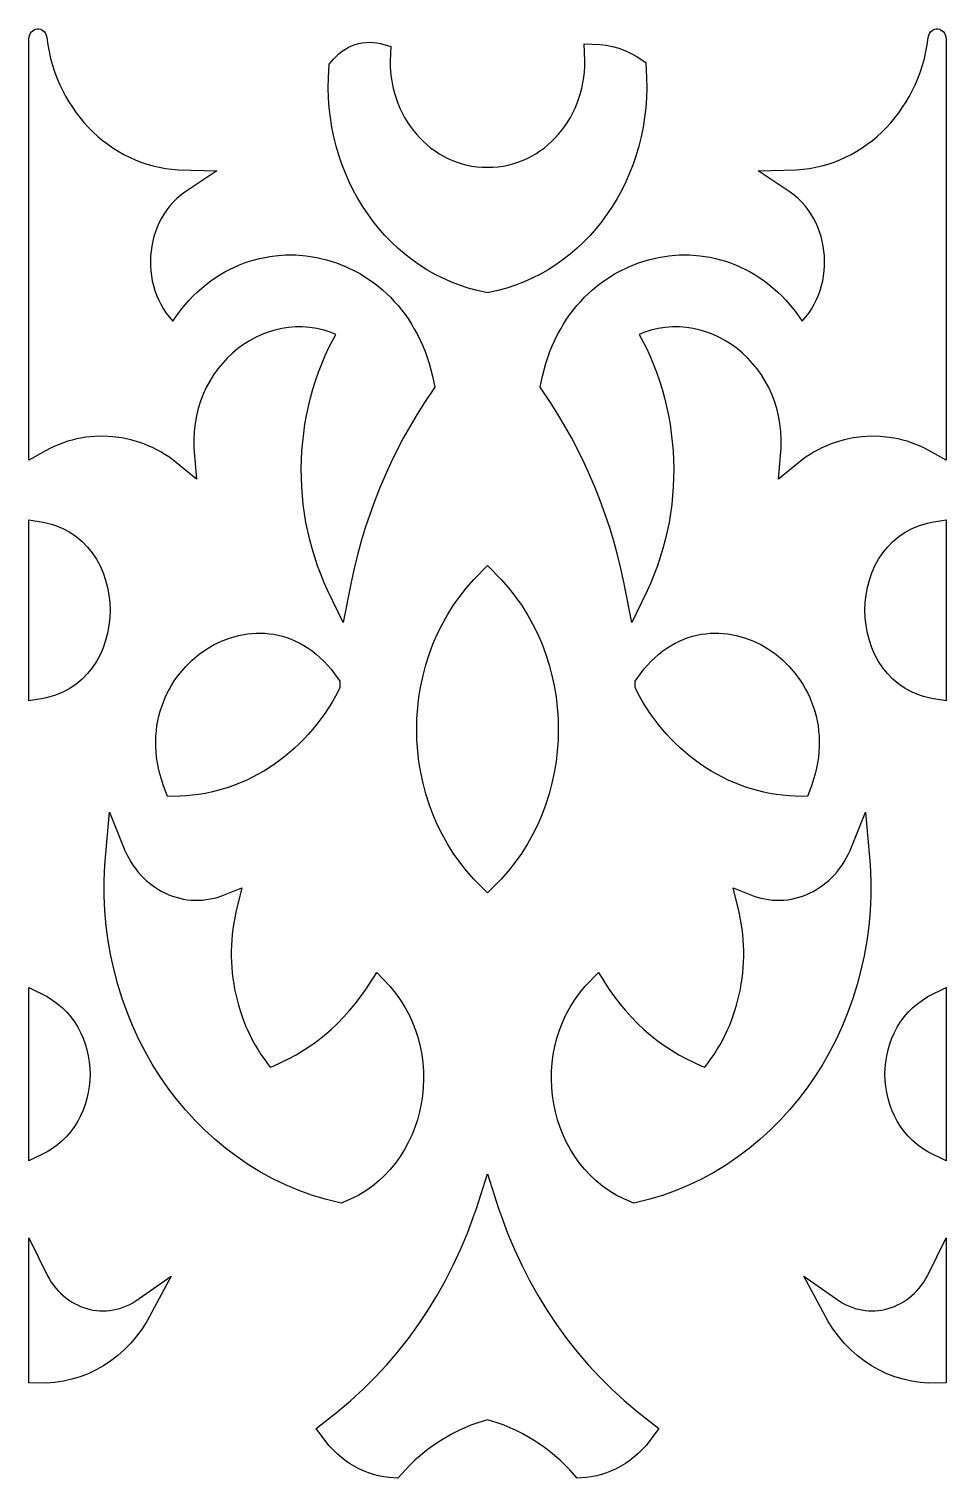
# Model space of a CAD drawing. Extents: x -355 to 355, y -278 to 278.
# Drawn here: x -295 to -235, y 21.4 to 116.2 of the extents above; entities that cross this region are included whole.
import ezdxf

# ---------------------------------------------------------------- set-up
doc = ezdxf.new("R2010")
doc.units = 0
doc.layers.add('LAYER_1', color=18, linetype='CONTINUOUS')

msp = doc.modelspace()

# ---------------------------------------------------------------- linework, layer by layer
at = {"layer": 'LAYER_1'}
for points in [[(-294.255, 116.176), (-294.158, 116.137), (-294.069, 116.079), (-293.991, 116.002), (-293.925, 115.905), (-293.873, 115.784), (-293.838, 115.63), (-293.77, 115.163), (-293.685, 114.712), (-293.581, 114.269), (-293.461, 113.834), (-293.323, 113.409), (-293.168, 112.993), (-292.998, 112.588), (-292.811, 112.192), (-292.61, 111.807), (-292.393, 111.434), (-292.162, 111.072), (-291.917, 110.722), (-291.659, 110.385), (-291.387, 110.061), (-291.103, 109.75), (-290.807, 109.453), (-290.499, 109.171), (-290.18, 108.904), (-289.85, 108.652), (-289.509, 108.415), (-289.159, 108.195), (-288.8, 107.992), (-288.432, 107.806), (-288.055, 107.638), (-287.671, 107.487), (-287.279, 107.356), (-286.88, 107.243), (-286.475, 107.15), (-286.063, 107.076), (-285.646, 107.023), (-285.223, 106.991), (-282.71, 106.927), (-284.804, 105.53), (-285.072, 105.324), (-285.324, 105.103), (-285.558, 104.87), (-285.775, 104.623), (-285.975, 104.365), (-286.158, 104.097), (-286.325, 103.819), (-286.474, 103.532), (-286.607, 103.236), (-286.722, 102.934), (-286.821, 102.626), (-286.902, 102.312), (-286.967, 101.995), (-287.014, 101.673), (-287.044, 101.35), (-287.056, 101.025), (-287.052, 100.7), (-287.03, 100.376), (-286.99, 100.053), (-286.933, 99.733), (-286.858, 99.416), (-286.766, 99.104), (-286.655, 98.797), (-286.527, 98.496), (-286.382, 98.202), (-286.218, 97.916), (-286.035, 97.638), (-285.835, 97.371), (-285.586, 97.079), (-285.279, 97.521), (-285.034, 97.846), (-284.781, 98.157), (-284.52, 98.453), (-284.252, 98.735), (-283.976, 99.002), (-283.694, 99.255), (-283.405, 99.494), (-283.109, 99.718), (-282.809, 99.928), (-282.503, 100.124), (-282.192, 100.306), (-281.877, 100.474), (-281.558, 100.628), (-281.235, 100.768), (-280.909, 100.894), (-280.579, 101.006), (-280.248, 101.105), (-279.914, 101.191), (-279.578, 101.262), (-279.241, 101.321), (-278.898, 101.367), (-278.224, 101.417), (-277.545, 101.416), (-276.868, 101.363), (-276.197, 101.259), (-275.534, 101.105), (-274.881, 100.9), (-274.242, 100.647), (-273.624, 100.346), (-273.315, 100.174), (-273.016, 99.992), (-272.723, 99.798), (-272.435, 99.592), (-272.154, 99.374), (-271.879, 99.145), (-271.611, 98.903), (-271.35, 98.65), (-271.098, 98.384), (-270.853, 98.108), (-270.617, 97.819), (-270.391, 97.52), (-270.173, 97.208), (-269.965, 96.886), (-269.767, 96.552), (-269.58, 96.208), (-269.404, 95.852), (-269.239, 95.485), (-269.086, 95.108), (-268.944, 94.72), (-268.816, 94.322), (-268.7, 93.914), (-268.597, 93.495), (-268.446, 92.769), (-269.124, 91.76), (-269.606, 90.998), (-270.068, 90.222), (-270.509, 89.433), (-270.929, 88.631), (-271.328, 87.816), (-271.706, 86.99), (-272.061, 86.153), (-272.395, 85.305), (-272.707, 84.447), (-272.997, 83.58), (-273.264, 82.703), (-273.509, 81.817), (-273.73, 80.923), (-273.929, 80.022), (-274.437, 77.39), (-275.443, 79.444), (-275.686, 79.985), (-275.911, 80.533), (-276.118, 81.087), (-276.306, 81.647), (-276.476, 82.212), (-276.628, 82.781), (-276.761, 83.354), (-276.876, 83.931), (-276.973, 84.51), (-277.052, 85.092), (-277.112, 85.676), (-277.154, 86.261), (-277.178, 86.847), (-277.184, 87.433), (-277.172, 88.019), (-277.142, 88.604), (-277.093, 89.188), (-277.027, 89.77), (-276.942, 90.35), (-276.839, 90.926), (-276.719, 91.499), (-276.58, 92.068), (-276.423, 92.633), (-276.249, 93.193), (-276.056, 93.747), (-275.846, 94.295), (-275.618, 94.836), (-275.372, 95.37), (-275.108, 95.896), (-274.928, 96.226), (-275.228, 96.346), (-275.697, 96.494), (-276.165, 96.602), (-276.632, 96.674), (-277.096, 96.709), (-277.557, 96.71), (-278.013, 96.676), (-278.463, 96.608), (-278.906, 96.509), (-279.341, 96.378), (-279.765, 96.217), (-280.178, 96.027), (-280.579, 95.808), (-280.966, 95.563), (-281.337, 95.291), (-281.692, 94.994), (-282.029, 94.674), (-282.346, 94.33), (-282.644, 93.965), (-282.919, 93.579), (-283.171, 93.174), (-283.399, 92.75), (-283.602, 92.309), (-283.778, 91.851), (-283.926, 91.378), (-284.046, 90.89), (-284.135, 90.388), (-284.193, 89.873), (-284.218, 89.344), (-284.209, 88.804), (-284.046, 86.764), (-285.341, 87.833), (-285.592, 88.025), (-285.849, 88.206), (-286.109, 88.376), (-286.375, 88.534), (-286.644, 88.681), (-286.917, 88.817), (-287.194, 88.942), (-287.475, 89.056), (-287.753, 89.156), (-288.333, 89.328), (-288.916, 89.453), (-289.505, 89.532), (-290.097, 89.565), (-290.691, 89.552), (-291.284, 89.492), (-291.879, 89.384), (-292.166, 89.314), (-292.457, 89.231), (-292.746, 89.137), (-293.032, 89.03), (-293.316, 88.912), (-293.597, 88.782), (-293.875, 88.64), (-295, 88.008), (-295, 115.52), (-294.987, 115.679), (-294.954, 115.808), (-294.902, 115.916), (-294.836, 116.007), (-294.756, 116.081), (-294.665, 116.137), (-294.567, 116.175), (-294.463, 116.195), (-294.358, 116.195)], [(-235.538, 116.195), (-235.434, 116.175), (-235.335, 116.137), (-235.245, 116.081), (-235.165, 116.007), (-235.099, 115.916), (-235.047, 115.808), (-235.014, 115.679), (-235.001, 115.52), (-235.001, 88.008), (-236.126, 88.64), (-236.404, 88.782), (-236.685, 88.912), (-236.968, 89.03), (-237.255, 89.137), (-237.544, 89.231), (-237.834, 89.314), (-238.127, 89.385), (-238.421, 89.444), (-238.711, 89.491), (-239.309, 89.552), (-239.903, 89.565), (-240.496, 89.532), (-241.085, 89.453), (-241.668, 89.328), (-242.248, 89.156), (-242.526, 89.056), (-242.806, 88.942), (-243.083, 88.817), (-243.357, 88.681), (-243.626, 88.534), (-243.891, 88.376), (-244.152, 88.206), (-244.408, 88.025), (-244.659, 87.833), (-245.955, 86.764), (-245.791, 88.804), (-245.783, 89.344), (-245.808, 89.873), (-245.866, 90.388), (-245.955, 90.89), (-246.074, 91.378), (-246.223, 91.851), (-246.399, 92.309), (-246.601, 92.75), (-246.829, 93.174), (-247.082, 93.579), (-247.357, 93.965), (-247.654, 94.33), (-247.972, 94.674), (-248.309, 94.994), (-248.664, 95.291), (-249.035, 95.563), (-249.422, 95.808), (-249.823, 96.027), (-250.236, 96.217), (-250.66, 96.378), (-251.095, 96.509), (-251.537, 96.608), (-251.988, 96.676), (-252.444, 96.71), (-252.905, 96.709), (-253.369, 96.674), (-253.836, 96.602), (-254.304, 96.494), (-254.773, 96.346), (-255.072, 96.226), (-254.893, 95.896), (-254.629, 95.37), (-254.383, 94.836), (-254.155, 94.295), (-253.944, 93.747), (-253.752, 93.193), (-253.577, 92.633), (-253.421, 92.068), (-253.282, 91.499), (-253.161, 90.926), (-253.059, 90.35), (-252.974, 89.77), (-252.908, 89.188), (-252.859, 88.604), (-252.829, 88.019), (-252.817, 87.433), (-252.822, 86.847), (-252.846, 86.261), (-252.889, 85.676), (-252.949, 85.092), (-253.028, 84.51), (-253.125, 83.931), (-253.24, 83.354), (-253.373, 82.781), (-253.525, 82.212), (-253.695, 81.647), (-253.883, 81.087), (-254.09, 80.533), (-254.314, 79.985), (-254.558, 79.444), (-255.564, 77.39), (-256.072, 80.022), (-256.27, 80.923), (-256.492, 81.817), (-256.737, 82.703), (-257.004, 83.58), (-257.293, 84.447), (-257.605, 85.305), (-257.939, 86.153), (-258.295, 86.99), (-258.672, 87.816), (-259.071, 88.631), (-259.491, 89.433), (-259.932, 90.222), (-260.394, 90.998), (-260.877, 91.76), (-261.555, 92.769), (-261.404, 93.495), (-261.301, 93.914), (-261.185, 94.322), (-261.056, 94.72), (-260.915, 95.108), (-260.762, 95.485), (-260.597, 95.852), (-260.421, 96.208), (-260.233, 96.552), (-260.036, 96.886), (-259.828, 97.208), (-259.61, 97.52), (-259.383, 97.819), (-259.147, 98.108), (-258.903, 98.384), (-258.65, 98.65), (-258.39, 98.903), (-258.122, 99.145), (-257.847, 99.374), (-257.566, 99.592), (-257.278, 99.798), (-256.984, 99.992), (-256.685, 100.174), (-256.377, 100.346), (-255.759, 100.647), (-255.12, 100.9), (-254.467, 101.105), (-253.804, 101.259), (-253.132, 101.363), (-252.456, 101.416), (-251.777, 101.417), (-251.098, 101.366), (-250.428, 101.263), (-250.087, 101.191), (-249.753, 101.105), (-249.421, 101.006), (-249.092, 100.894), (-248.766, 100.768), (-248.443, 100.628), (-248.124, 100.474), (-247.809, 100.306), (-247.498, 100.124), (-247.192, 99.928), (-246.891, 99.718), (-246.596, 99.494), (-246.307, 99.255), (-246.025, 99.002), (-245.749, 98.735), (-245.48, 98.453), (-245.219, 98.157), (-244.966, 97.846), (-244.722, 97.521), (-244.415, 97.079), (-244.166, 97.371), (-243.965, 97.638), (-243.783, 97.916), (-243.619, 98.202), (-243.473, 98.496), (-243.345, 98.797), (-243.235, 99.104), (-243.143, 99.416), (-243.068, 99.733), (-243.011, 100.053), (-242.971, 100.376), (-242.949, 100.7), (-242.944, 101.025), (-242.957, 101.35), (-242.987, 101.673), (-243.034, 101.995), (-243.098, 102.312), (-243.18, 102.626), (-243.279, 102.934), (-243.394, 103.236), (-243.527, 103.532), (-243.676, 103.819), (-243.842, 104.097), (-244.026, 104.365), (-244.226, 104.623), (-244.443, 104.87), (-244.677, 105.103), (-244.928, 105.324), (-245.197, 105.53), (-247.29, 106.927), (-244.777, 106.991), (-244.355, 107.023), (-243.938, 107.076), (-243.526, 107.15), (-243.121, 107.243), (-242.722, 107.356), (-242.33, 107.487), (-241.945, 107.638), (-241.569, 107.806), (-241.201, 107.992), (-240.841, 108.195), (-240.491, 108.415), (-240.151, 108.652), (-239.821, 108.904), (-239.502, 109.171), (-239.194, 109.453), (-238.898, 109.75), (-238.614, 110.061), (-238.342, 110.385), (-238.083, 110.722), (-237.839, 111.072), (-237.608, 111.434), (-237.391, 111.807), (-237.189, 112.192), (-237.003, 112.588), (-236.832, 112.993), (-236.678, 113.409), (-236.54, 113.834), (-236.419, 114.269), (-236.316, 114.712), (-236.231, 115.163), (-236.163, 115.63), (-236.128, 115.784), (-236.076, 115.905), (-236.01, 116.002), (-235.932, 116.079), (-235.843, 116.137), (-235.746, 116.176), (-235.643, 116.195)], [(-272.482, 115.32), (-272.245, 115.291), (-272.007, 115.244), (-271.33, 115.05), (-271.364, 114.114), (-271.36, 113.746), (-271.338, 113.384), (-271.299, 113.027), (-271.243, 112.675), (-271.172, 112.33), (-271.084, 111.991), (-270.981, 111.66), (-270.863, 111.335), (-270.731, 111.019), (-270.584, 110.711), (-270.424, 110.412), (-270.25, 110.123), (-270.063, 109.844), (-269.865, 109.576), (-269.654, 109.318), (-269.431, 109.073), (-269.197, 108.839), (-268.953, 108.619), (-268.698, 108.411), (-268.434, 108.218), (-268.16, 108.039), (-267.878, 107.875), (-267.587, 107.726), (-267.288, 107.594), (-266.981, 107.478), (-266.668, 107.379), (-266.347, 107.297), (-266.021, 107.234), (-265.688, 107.189), (-265.35, 107.163), (-265, 107.157), (-264.651, 107.163), (-264.313, 107.189), (-263.98, 107.234), (-263.653, 107.297), (-263.333, 107.379), (-263.019, 107.478), (-262.713, 107.594), (-262.414, 107.726), (-262.123, 107.875), (-261.84, 108.039), (-261.567, 108.218), (-261.302, 108.411), (-261.048, 108.619), (-260.803, 108.839), (-260.57, 109.073), (-260.347, 109.318), (-260.136, 109.576), (-259.937, 109.844), (-259.751, 110.123), (-259.577, 110.412), (-259.417, 110.711), (-259.27, 111.019), (-259.138, 111.335), (-259.02, 111.66), (-258.917, 111.991), (-258.829, 112.33), (-258.757, 112.675), (-258.702, 113.027), (-258.663, 113.384), (-258.641, 113.746), (-258.636, 114.114), (-258.677, 115.227), (-257.647, 115.186), (-257.232, 115.136), (-256.821, 115.053), (-256.418, 114.939), (-256.023, 114.793), (-255.638, 114.615), (-255.264, 114.407), (-254.651, 114.003), (-254.591, 113), (-254.581, 112.341), (-254.599, 111.688), (-254.644, 111.041), (-254.718, 110.401), (-254.818, 109.77), (-254.944, 109.148), (-255.096, 108.536), (-255.273, 107.935), (-255.475, 107.345), (-255.7, 106.768), (-255.948, 106.204), (-256.22, 105.654), (-256.513, 105.12), (-256.828, 104.601), (-257.163, 104.098), (-257.519, 103.613), (-257.895, 103.146), (-258.29, 102.698), (-258.704, 102.27), (-259.135, 101.862), (-259.584, 101.476), (-260.05, 101.112), (-260.532, 100.771), (-261.03, 100.453), (-261.543, 100.161), (-262.071, 99.893), (-262.612, 99.652), (-263.167, 99.438), (-263.734, 99.252), (-264.314, 99.095), (-265, 98.946), (-265.687, 99.095), (-266.266, 99.252), (-266.834, 99.438), (-267.389, 99.652), (-267.93, 99.893), (-268.458, 100.161), (-268.971, 100.453), (-269.468, 100.771), (-269.951, 101.112), (-270.417, 101.476), (-270.866, 101.862), (-271.297, 102.27), (-271.711, 102.698), (-272.106, 103.146), (-272.481, 103.613), (-272.837, 104.098), (-273.173, 104.601), (-273.488, 105.12), (-273.781, 105.654), (-274.052, 106.204), (-274.301, 106.768), (-274.526, 107.345), (-274.728, 107.935), (-274.905, 108.536), (-275.057, 109.148), (-275.183, 109.77), (-275.283, 110.401), (-275.356, 111.041), (-275.402, 111.688), (-275.42, 112.341), (-275.409, 113), (-275.356, 113.887), (-275.061, 114.243), (-274.885, 114.427), (-274.699, 114.595), (-274.503, 114.746), (-274.299, 114.88), (-274.088, 114.997), (-273.871, 115.097), (-273.648, 115.18), (-273.421, 115.244), (-273.19, 115.291), (-272.956, 115.319), (-272.72, 115.329)], [(-294.067, 83.938), (-293.795, 83.88), (-293.531, 83.81), (-293.268, 83.725), (-292.786, 83.528), (-292.331, 83.284), (-291.911, 82.999), (-291.526, 82.676), (-291.177, 82.319), (-290.864, 81.932), (-290.588, 81.518), (-290.35, 81.082), (-290.148, 80.627), (-289.984, 80.155), (-289.856, 79.672), (-289.765, 79.179), (-289.71, 78.68), (-289.692, 78.179), (-289.71, 77.677), (-289.765, 77.178), (-289.856, 76.686), (-289.984, 76.202), (-290.148, 75.731), (-290.35, 75.276), (-290.588, 74.839), (-290.864, 74.426), (-291.177, 74.038), (-291.526, 73.682), (-291.911, 73.359), (-292.331, 73.074), (-292.786, 72.829), (-293.274, 72.63), (-293.788, 72.479), (-294.067, 72.419), (-295, 72.269), (-295, 84.089)], [(-235.001, 72.269), (-235.934, 72.419), (-236.206, 72.477), (-236.47, 72.548), (-236.733, 72.632), (-237.215, 72.829), (-237.669, 73.074), (-238.09, 73.359), (-238.475, 73.682), (-238.824, 74.038), (-239.137, 74.426), (-239.412, 74.839), (-239.651, 75.276), (-239.852, 75.731), (-240.017, 76.202), (-240.145, 76.686), (-240.236, 77.178), (-240.29, 77.677), (-240.309, 78.179), (-240.29, 78.68), (-240.236, 79.179), (-240.145, 79.672), (-240.017, 80.155), (-239.852, 80.627), (-239.651, 81.082), (-239.412, 81.518), (-239.137, 81.932), (-238.824, 82.319), (-238.475, 82.676), (-238.09, 82.999), (-237.669, 83.284), (-237.215, 83.528), (-236.727, 83.728), (-236.213, 83.879), (-235.934, 83.938), (-235.001, 84.089)], [(-264.11, 80.197), (-263.628, 79.651), (-263.18, 79.082), (-262.764, 78.492), (-262.381, 77.884), (-262.032, 77.258), (-261.716, 76.617), (-261.433, 75.961), (-261.183, 75.293), (-260.966, 74.615), (-260.783, 73.926), (-260.633, 73.23), (-260.516, 72.528), (-260.433, 71.821), (-260.383, 71.111), (-260.367, 70.4), (-260.383, 69.688), (-260.433, 68.978), (-260.516, 68.271), (-260.633, 67.569), (-260.783, 66.873), (-260.966, 66.185), (-261.183, 65.506), (-261.433, 64.838), (-261.716, 64.183), (-262.032, 63.541), (-262.381, 62.916), (-262.764, 62.307), (-263.18, 61.718), (-263.628, 61.149), (-264.11, 60.602), (-265, 59.696), (-265.891, 60.602), (-266.372, 61.149), (-266.821, 61.718), (-267.237, 62.307), (-267.619, 62.916), (-267.969, 63.541), (-268.285, 64.183), (-268.568, 64.838), (-268.818, 65.506), (-269.034, 66.185), (-269.218, 66.873), (-269.368, 67.569), (-269.484, 68.271), (-269.568, 68.978), (-269.617, 69.688), (-269.634, 70.4), (-269.617, 71.111), (-269.568, 71.821), (-269.484, 72.528), (-269.368, 73.23), (-269.218, 73.926), (-269.034, 74.615), (-268.818, 75.293), (-268.568, 75.961), (-268.285, 76.617), (-267.969, 77.258), (-267.619, 77.884), (-267.237, 78.492), (-266.821, 79.082), (-266.372, 79.651), (-265.891, 80.197), (-265, 81.103)], [(-279.563, 76.677), (-279.275, 76.651), (-278.987, 76.61), (-278.7, 76.553), (-278.413, 76.482), (-278.128, 76.394), (-277.845, 76.291), (-277.565, 76.171), (-277.287, 76.034), (-277.013, 75.881), (-276.743, 75.711), (-276.477, 75.524), (-276.216, 75.32), (-275.961, 75.098), (-275.711, 74.859), (-275.468, 74.602), (-275.232, 74.327), (-275.003, 74.034), (-274.655, 73.546), (-274.661, 73.117), (-274.95, 72.572), (-275.173, 72.183), (-275.406, 71.804), (-275.651, 71.436), (-275.905, 71.078), (-276.169, 70.73), (-276.443, 70.394), (-276.726, 70.068), (-277.018, 69.753), (-277.319, 69.45), (-277.628, 69.158), (-277.945, 68.878), (-278.27, 68.61), (-278.603, 68.354), (-278.943, 68.11), (-279.289, 67.879), (-279.643, 67.66), (-280.003, 67.454), (-280.368, 67.261), (-280.74, 67.081), (-281.117, 66.915), (-281.5, 66.762), (-281.887, 66.622), (-282.279, 66.497), (-282.675, 66.386), (-283.076, 66.288), (-283.48, 66.206), (-283.887, 66.138), (-284.298, 66.084), (-284.712, 66.046), (-285.128, 66.023), (-285.926, 66.008), (-286.216, 66.767), (-286.337, 67.13), (-286.441, 67.492), (-286.527, 67.852), (-286.596, 68.21), (-286.648, 68.565), (-286.683, 68.918), (-286.703, 69.266), (-286.706, 69.611), (-286.694, 69.952), (-286.666, 70.288), (-286.624, 70.619), (-286.567, 70.944), (-286.497, 71.263), (-286.413, 71.576), (-286.317, 71.882), (-286.207, 72.18), (-286.086, 72.472), (-285.954, 72.756), (-285.81, 73.032), (-285.656, 73.3), (-285.491, 73.559), (-285.317, 73.81), (-285.13, 74.057), (-284.741, 74.508), (-284.317, 74.926), (-283.863, 75.304), (-283.384, 75.642), (-282.883, 75.935), (-282.361, 76.184), (-281.823, 76.385), (-281.271, 76.538), (-280.709, 76.639), (-280.144, 76.685), (-279.851, 76.688)], [(-249.862, 76.685), (-249.577, 76.668), (-249.286, 76.637), (-248.73, 76.537), (-248.178, 76.385), (-247.64, 76.184), (-247.118, 75.935), (-246.616, 75.641), (-246.137, 75.304), (-245.684, 74.926), (-245.259, 74.508), (-244.867, 74.051), (-244.513, 73.565), (-244.345, 73.299), (-244.191, 73.032), (-244.047, 72.756), (-243.915, 72.472), (-243.793, 72.18), (-243.684, 71.881), (-243.587, 71.576), (-243.504, 71.263), (-243.433, 70.944), (-243.377, 70.619), (-243.335, 70.288), (-243.307, 69.952), (-243.295, 69.611), (-243.298, 69.266), (-243.317, 68.918), (-243.353, 68.565), (-243.405, 68.21), (-243.474, 67.852), (-243.56, 67.492), (-243.664, 67.13), (-243.785, 66.767), (-244.075, 66.008), (-244.873, 66.023), (-245.289, 66.046), (-245.703, 66.084), (-246.113, 66.138), (-246.521, 66.206), (-246.925, 66.288), (-247.325, 66.386), (-247.722, 66.497), (-248.114, 66.622), (-248.501, 66.762), (-248.883, 66.915), (-249.261, 67.081), (-249.632, 67.261), (-249.998, 67.454), (-250.358, 67.66), (-250.711, 67.879), (-251.058, 68.11), (-251.398, 68.354), (-251.731, 68.61), (-252.056, 68.878), (-252.373, 69.158), (-252.682, 69.45), (-252.983, 69.753), (-253.275, 70.068), (-253.558, 70.394), (-253.832, 70.73), (-254.096, 71.078), (-254.35, 71.436), (-254.594, 71.804), (-254.828, 72.183), (-255.051, 72.572), (-255.34, 73.117), (-255.345, 73.545), (-254.998, 74.033), (-254.769, 74.325), (-254.533, 74.6), (-254.29, 74.857), (-254.04, 75.097), (-253.785, 75.319), (-253.524, 75.523), (-253.258, 75.71), (-252.988, 75.88), (-252.714, 76.033), (-252.436, 76.17), (-252.156, 76.29), (-251.873, 76.393), (-251.588, 76.481), (-251.301, 76.553), (-251.014, 76.609), (-250.726, 76.65), (-250.437, 76.676), (-250.15, 76.688)], [(-288.719, 62.47), (-288.603, 62.216), (-288.476, 61.971), (-288.339, 61.735), (-288.194, 61.508), (-288.039, 61.291), (-287.875, 61.083), (-287.703, 60.885), (-287.523, 60.697), (-287.335, 60.519), (-287.14, 60.352), (-286.939, 60.195), (-286.731, 60.049), (-286.517, 59.914), (-286.298, 59.79), (-286.073, 59.678), (-285.844, 59.577), (-285.61, 59.489), (-285.373, 59.412), (-285.132, 59.348), (-284.889, 59.296), (-284.643, 59.257), (-284.394, 59.231), (-284.144, 59.218), (-283.893, 59.218), (-283.641, 59.232), (-283.389, 59.259), (-283.136, 59.301), (-282.884, 59.356), (-282.632, 59.425), (-282.382, 59.51), (-281.063, 60.032), (-281.456, 58.431), (-281.532, 58.072), (-281.598, 57.711), (-281.652, 57.35), (-281.696, 56.989), (-281.728, 56.627), (-281.75, 56.265), (-281.761, 55.903), (-281.762, 55.542), (-281.752, 55.182), (-281.731, 54.822), (-281.7, 54.464), (-281.658, 54.108), (-281.606, 53.753), (-281.544, 53.401), (-281.471, 53.051), (-281.388, 52.704), (-281.295, 52.359), (-281.192, 52.018), (-281.079, 51.68), (-280.956, 51.347), (-280.824, 51.017), (-280.681, 50.691), (-280.528, 50.371), (-280.366, 50.055), (-280.194, 49.744), (-280.012, 49.439), (-279.821, 49.139), (-279.621, 48.846), (-279.41, 48.558), (-279.211, 48.304), (-279.029, 48.374), (-278.515, 48.599), (-278.011, 48.847), (-277.518, 49.116), (-277.036, 49.407), (-276.566, 49.719), (-276.109, 50.052), (-275.664, 50.404), (-275.234, 50.776), (-274.817, 51.167), (-274.415, 51.577), (-274.029, 52.004), (-273.658, 52.45), (-273.303, 52.912), (-272.966, 53.392), (-272.251, 54.498), (-271.39, 53.59), (-271.027, 53.152), (-270.697, 52.695), (-270.4, 52.221), (-270.135, 51.732), (-269.904, 51.231), (-269.705, 50.718), (-269.539, 50.195), (-269.404, 49.666), (-269.302, 49.131), (-269.231, 48.592), (-269.191, 48.051), (-269.182, 47.51), (-269.203, 46.97), (-269.255, 46.434), (-269.336, 45.902), (-269.447, 45.377), (-269.587, 44.861), (-269.756, 44.354), (-269.954, 43.859), (-270.18, 43.378), (-270.433, 42.911), (-270.715, 42.462), (-271.023, 42.031), (-271.359, 41.621), (-271.721, 41.232), (-272.109, 40.868), (-272.522, 40.53), (-272.961, 40.219), (-273.424, 39.937), (-273.911, 39.686), (-274.565, 39.407), (-275.625, 39.671), (-276.512, 39.942), (-277.379, 40.255), (-278.225, 40.612), (-279.049, 41.009), (-279.851, 41.446), (-280.629, 41.921), (-281.383, 42.434), (-282.112, 42.982), (-282.815, 43.565), (-283.49, 44.182), (-284.138, 44.83), (-284.758, 45.509), (-285.348, 46.218), (-285.907, 46.955), (-286.435, 47.719), (-286.932, 48.508), (-287.395, 49.322), (-287.825, 50.159), (-288.22, 51.018), (-288.579, 51.897), (-288.902, 52.796), (-289.188, 53.712), (-289.436, 54.645), (-289.645, 55.594), (-289.814, 56.557), (-289.942, 57.532), (-290.029, 58.518), (-290.073, 59.515), (-290.074, 60.52), (-290.03, 61.533), (-289.731, 64.986)], [(-239.97, 61.533), (-239.927, 60.52), (-239.928, 59.515), (-239.972, 58.518), (-240.059, 57.532), (-240.187, 56.557), (-240.356, 55.594), (-240.565, 54.645), (-240.812, 53.712), (-241.098, 52.796), (-241.421, 51.897), (-241.781, 51.018), (-242.176, 50.159), (-242.606, 49.322), (-243.069, 48.508), (-243.565, 47.719), (-244.094, 46.955), (-244.653, 46.218), (-245.243, 45.509), (-245.862, 44.83), (-246.51, 44.182), (-247.186, 43.565), (-247.889, 42.982), (-248.618, 42.434), (-249.372, 41.921), (-250.15, 41.446), (-250.952, 41.009), (-251.776, 40.612), (-252.622, 40.255), (-253.489, 39.942), (-254.376, 39.671), (-255.436, 39.407), (-256.089, 39.686), (-256.577, 39.937), (-257.04, 40.219), (-257.479, 40.53), (-257.892, 40.868), (-258.28, 41.232), (-258.642, 41.621), (-258.977, 42.031), (-259.286, 42.462), (-259.567, 42.911), (-259.821, 43.378), (-260.047, 43.859), (-260.244, 44.354), (-260.413, 44.861), (-260.553, 45.377), (-260.664, 45.902), (-260.746, 46.434), (-260.797, 46.97), (-260.819, 47.51), (-260.81, 48.051), (-260.77, 48.592), (-260.699, 49.131), (-260.596, 49.666), (-260.462, 50.195), (-260.296, 50.718), (-260.097, 51.231), (-259.865, 51.732), (-259.601, 52.221), (-259.304, 52.695), (-258.974, 53.152), (-258.61, 53.59), (-257.749, 54.498), (-257.035, 53.392), (-256.697, 52.912), (-256.343, 52.45), (-255.972, 52.004), (-255.585, 51.577), (-255.184, 51.167), (-254.767, 50.776), (-254.336, 50.404), (-253.892, 50.052), (-253.435, 49.719), (-252.965, 49.407), (-252.483, 49.116), (-251.99, 48.847), (-251.486, 48.599), (-250.972, 48.374), (-250.79, 48.304), (-250.59, 48.558), (-250.38, 48.846), (-250.18, 49.139), (-249.988, 49.439), (-249.807, 49.744), (-249.635, 50.055), (-249.473, 50.371), (-249.32, 50.691), (-249.177, 51.017), (-249.044, 51.347), (-248.921, 51.68), (-248.808, 52.018), (-248.705, 52.359), (-248.612, 52.704), (-248.529, 53.051), (-248.457, 53.401), (-248.395, 53.753), (-248.343, 54.108), (-248.301, 54.464), (-248.27, 54.822), (-248.249, 55.182), (-248.239, 55.542), (-248.239, 55.903), (-248.25, 56.265), (-248.272, 56.627), (-248.305, 56.989), (-248.348, 57.35), (-248.403, 57.711), (-248.468, 58.072), (-248.545, 58.431), (-248.938, 60.032), (-247.619, 59.51), (-247.368, 59.425), (-247.117, 59.356), (-246.865, 59.301), (-246.612, 59.259), (-246.36, 59.232), (-246.108, 59.218), (-245.856, 59.218), (-245.606, 59.231), (-245.358, 59.257), (-245.112, 59.296), (-244.868, 59.348), (-244.628, 59.412), (-244.39, 59.489), (-244.157, 59.577), (-243.928, 59.678), (-243.703, 59.79), (-243.484, 59.914), (-243.27, 60.049), (-243.062, 60.195), (-242.86, 60.352), (-242.666, 60.519), (-242.478, 60.697), (-242.298, 60.885), (-242.126, 61.083), (-241.962, 61.291), (-241.807, 61.508), (-241.661, 61.735), (-241.525, 61.971), (-241.398, 62.216), (-241.282, 62.47), (-240.269, 64.986)], [(-293.818, 52.916), (-293.458, 52.696), (-293.123, 52.453), (-292.811, 52.185), (-292.523, 51.897), (-292.259, 51.589), (-292.021, 51.263), (-291.807, 50.922), (-291.619, 50.566), (-291.455, 50.199), (-291.317, 49.821), (-291.204, 49.435), (-291.116, 49.043), (-291.054, 48.645), (-291.016, 48.245), (-291.004, 47.842), (-291.016, 47.44), (-291.054, 47.039), (-291.116, 46.641), (-291.204, 46.249), (-291.317, 45.863), (-291.455, 45.485), (-291.619, 45.118), (-291.807, 44.763), (-292.021, 44.421), (-292.259, 44.095), (-292.523, 43.787), (-292.811, 43.499), (-293.123, 43.232), (-293.458, 42.988), (-293.818, 42.769), (-295, 42.172), (-295, 53.512)], [(-235.001, 42.172), (-236.183, 42.769), (-236.542, 42.988), (-236.878, 43.232), (-237.19, 43.499), (-237.478, 43.787), (-237.741, 44.095), (-237.98, 44.421), (-238.194, 44.763), (-238.382, 45.118), (-238.545, 45.485), (-238.684, 45.863), (-238.797, 46.249), (-238.884, 46.641), (-238.947, 47.039), (-238.985, 47.44), (-238.997, 47.842), (-238.985, 48.245), (-238.947, 48.645), (-238.884, 49.043), (-238.797, 49.435), (-238.684, 49.821), (-238.545, 50.199), (-238.382, 50.566), (-238.194, 50.922), (-237.98, 51.263), (-237.741, 51.589), (-237.478, 51.897), (-237.19, 52.185), (-236.878, 52.453), (-236.542, 52.696), (-236.183, 52.916), (-235.001, 53.512)], [(-264.272, 39.072), (-264.086, 38.528), (-263.681, 37.447), (-263.239, 36.39), (-262.759, 35.355), (-262.242, 34.345), (-261.689, 33.359), (-261.101, 32.398), (-260.478, 31.465), (-259.822, 30.56), (-259.132, 29.684), (-258.41, 28.839), (-257.657, 28.025), (-256.873, 27.244), (-256.059, 26.497), (-255.216, 25.784), (-253.799, 24.685), (-254.42, 23.833), (-254.651, 23.551), (-254.894, 23.285), (-255.149, 23.035), (-255.416, 22.802), (-255.693, 22.586), (-255.98, 22.387), (-256.277, 22.207), (-256.581, 22.044), (-256.894, 21.901), (-257.213, 21.776), (-257.539, 21.671), (-257.871, 21.586), (-258.208, 21.521), (-258.549, 21.476), (-259.131, 21.437), (-259.624, 21.975), (-259.936, 22.291), (-260.256, 22.595), (-260.586, 22.886), (-260.925, 23.163), (-261.272, 23.427), (-261.627, 23.678), (-261.99, 23.914), (-262.36, 24.137), (-262.738, 24.345), (-263.122, 24.539), (-263.513, 24.718), (-263.909, 24.882), (-264.312, 25.03), (-264.719, 25.164), (-265, 25.244), (-265.281, 25.164), (-265.689, 25.03), (-266.091, 24.882), (-266.488, 24.718), (-266.879, 24.539), (-267.263, 24.345), (-267.64, 24.137), (-268.011, 23.914), (-268.374, 23.678), (-268.729, 23.427), (-269.076, 23.163), (-269.415, 22.886), (-269.744, 22.595), (-270.065, 22.291), (-270.376, 21.975), (-270.87, 21.437), (-271.452, 21.476), (-271.793, 21.521), (-272.13, 21.586), (-272.461, 21.671), (-272.787, 21.776), (-273.107, 21.901), (-273.419, 22.044), (-273.724, 22.207), (-274.02, 22.387), (-274.308, 22.586), (-274.585, 22.802), (-274.851, 23.035), (-275.107, 23.285), (-275.35, 23.551), (-275.581, 23.833), (-276.202, 24.685), (-274.785, 25.784), (-273.942, 26.497), (-273.128, 27.244), (-272.344, 28.025), (-271.591, 28.839), (-270.869, 29.684), (-270.179, 30.56), (-269.522, 31.465), (-268.9, 32.398), (-268.311, 33.359), (-267.758, 34.345), (-267.242, 35.355), (-266.762, 36.39), (-266.319, 37.447), (-265.915, 38.528), (-265.728, 39.072), (-265, 41.337)], [(-293.787, 34.665), (-293.667, 34.449), (-293.537, 34.243), (-293.399, 34.047), (-293.253, 33.862), (-293.098, 33.686), (-292.937, 33.521), (-292.768, 33.366), (-292.593, 33.222), (-292.411, 33.088), (-292.224, 32.965), (-292.031, 32.853), (-291.833, 32.753), (-291.632, 32.663), (-291.426, 32.586), (-291.217, 32.52), (-291.005, 32.465), (-290.79, 32.423), (-290.574, 32.393), (-290.356, 32.375), (-290.137, 32.369), (-289.918, 32.376), (-289.699, 32.395), (-289.48, 32.428), (-289.263, 32.473), (-289.046, 32.531), (-288.832, 32.602), (-288.62, 32.686), (-288.41, 32.784), (-288.204, 32.895), (-288.001, 33.02), (-285.691, 34.631), (-287.273, 31.718), (-287.601, 31.202), (-287.957, 30.717), (-288.341, 30.263), (-288.751, 29.841), (-289.185, 29.454), (-289.641, 29.101), (-290.117, 28.783), (-290.611, 28.503), (-291.122, 28.26), (-291.648, 28.056), (-292.187, 27.892), (-292.738, 27.769), (-293.298, 27.688), (-293.867, 27.65), (-295, 27.663), (-295, 37.133)], [(-235.001, 27.663), (-236.134, 27.65), (-236.702, 27.688), (-237.263, 27.769), (-237.813, 27.892), (-238.353, 28.056), (-238.879, 28.26), (-239.39, 28.503), (-239.884, 28.783), (-240.36, 29.101), (-240.816, 29.454), (-241.249, 29.841), (-241.659, 30.263), (-242.043, 30.717), (-242.4, 31.202), (-242.727, 31.718), (-244.31, 34.631), (-241.999, 33.02), (-241.797, 32.895), (-241.59, 32.784), (-241.381, 32.686), (-241.169, 32.602), (-240.954, 32.531), (-240.738, 32.473), (-240.52, 32.428), (-240.302, 32.395), (-240.083, 32.376), (-239.864, 32.369), (-239.645, 32.375), (-239.427, 32.393), (-239.211, 32.423), (-238.996, 32.465), (-238.784, 32.52), (-238.575, 32.586), (-238.369, 32.663), (-238.167, 32.753), (-237.97, 32.853), (-237.777, 32.965), (-237.59, 33.088), (-237.408, 33.222), (-237.233, 33.366), (-237.064, 33.521), (-236.902, 33.686), (-236.748, 33.862), (-236.602, 34.047), (-236.464, 34.243), (-236.334, 34.449), (-236.214, 34.665), (-235.001, 37.133)]]:
    msp.add_lwpolyline(points, close=True, dxfattribs=at)

doc.saveas('drawing.dxf')
